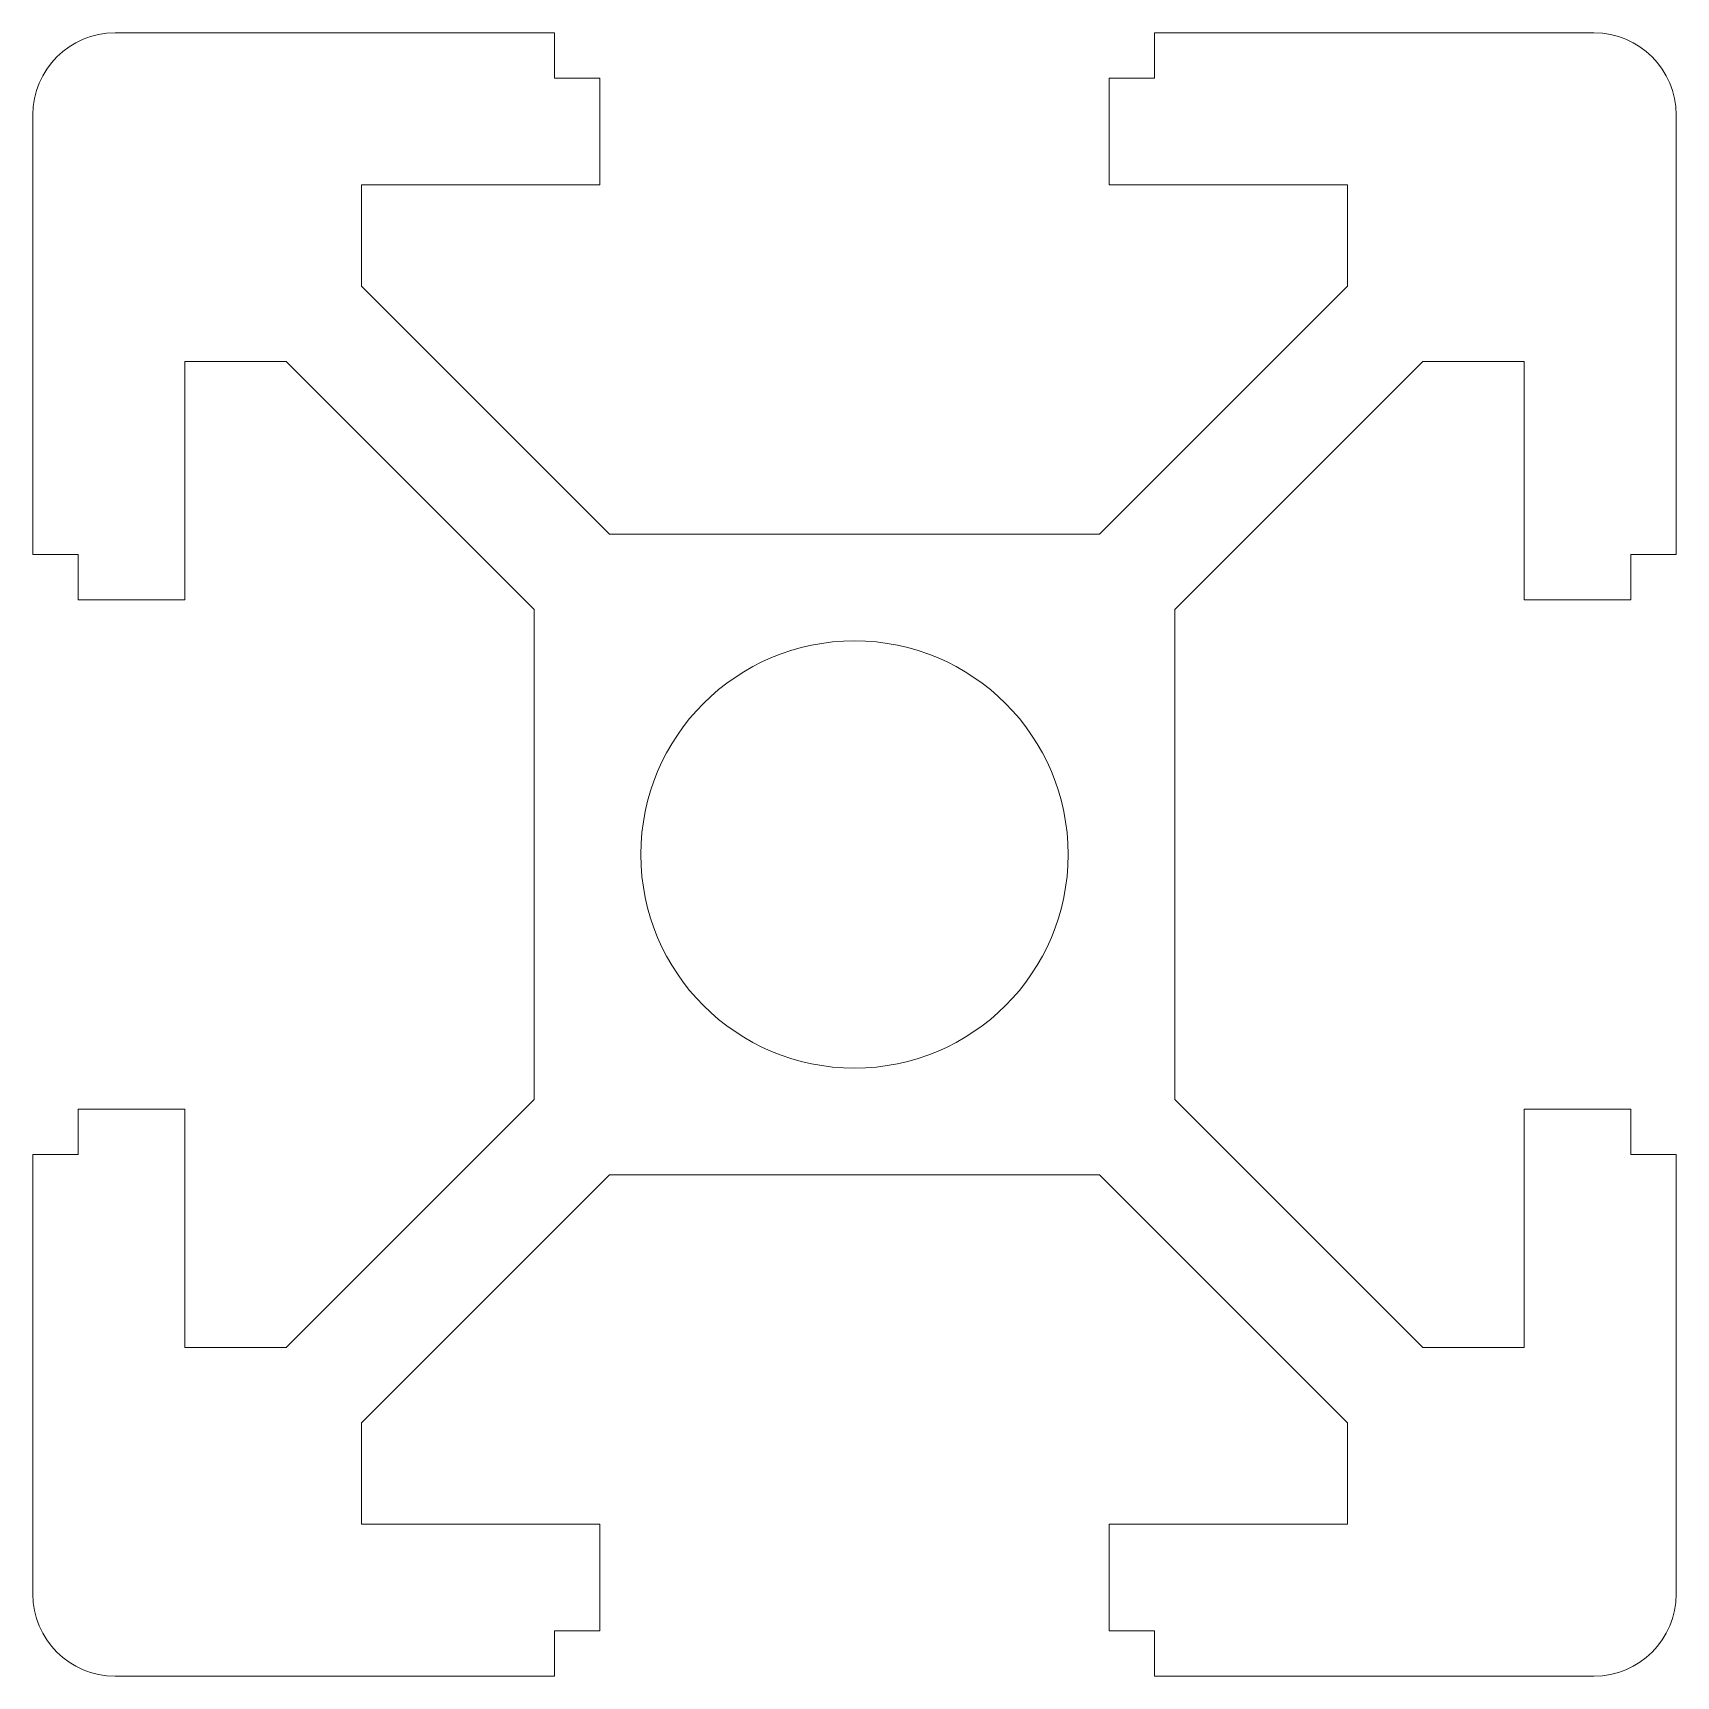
# Model space of a CAD drawing. Header units: millimetres. Extents: x -10 to 10, y -10 to 10.
import ezdxf

# ---------------------------------------------------------------- set-up
doc = ezdxf.new("R2010")
doc.units = ezdxf.units.MM

msp = doc.modelspace()

# ---------------------------------------------------------------- linework, layer by layer
at = {"color": 7, "linetype": 'Continuous', "lineweight": 15}
for p, q in [((-9, 10), (-3.65, 10)), ((-3.65, 10), (-3.65, 9.45)), ((9, 10), (3.65, 10)), ((3.65, 10), (3.65, 9.45)), ((-3.65, 9.45), (-3.1, 9.45)), ((-3.1, 9.45), (-3.1, 8.15)), ((3.65, 9.45), (3.1, 9.45)), ((3.1, 9.45), (3.1, 8.15)), ((-10, 3.65), (-10, 9)), ((10, 3.65), (10, 9)), ((-6, 6.919), (-6, 8.15)), ((-6, 8.15), (-3.1, 8.15)), ((6, 8.15), (3.1, 8.15)), ((6, 6.919), (6, 8.15)), ((-6, 6.919), (-2.981, 3.9)), ((6, 6.919), (2.981, 3.9)), ((-8.15, 6), (-8.15, 3.1)), ((-6.919, 6), (-8.15, 6)), ((-3.9, 2.981), (-6.919, 6)), ((3.9, 2.981), (6.919, 6)), ((6.919, 6), (8.15, 6)), ((8.15, 6), (8.15, 3.1)), ((-2.981, 3.9), (2.981, 3.9)), ((-10, 3.65), (-9.45, 3.65)), ((-9.45, 3.65), (-9.45, 3.1)), ((9.45, 3.65), (9.45, 3.1)), ((10, 3.65), (9.45, 3.65)), ((-8.15, 3.1), (-9.45, 3.1)), ((8.15, 3.1), (9.45, 3.1)), ((-3.9, -2.981), (-3.9, 2.981)), ((3.9, -2.981), (3.9, 2.981)), ((-3.9, -2.981), (-6.919, -6)), ((3.9, -2.981), (6.919, -6)), ((-8.15, -3.1), (-9.45, -3.1)), ((-9.45, -3.65), (-9.45, -3.1)), ((-8.15, -6), (-8.15, -3.1)), ((8.15, -3.1), (9.45, -3.1)), ((8.15, -6), (8.15, -3.1)), ((9.45, -3.65), (9.45, -3.1)), ((-10, -3.65), (-9.45, -3.65)), ((-10, -3.65), (-10, -9)), ((10, -3.65), (9.45, -3.65)), ((10, -3.65), (10, -9)), ((-6, -6.919), (-2.981, -3.9)), ((-2.981, -3.9), (2.981, -3.9)), ((6, -6.919), (2.981, -3.9)), ((-6.919, -6), (-8.15, -6)), ((6.919, -6), (8.15, -6)), ((-6, -6.919), (-6, -8.15)), ((6, -6.919), (6, -8.15)), ((-6, -8.15), (-3.1, -8.15)), ((-3.1, -9.45), (-3.1, -8.15)), ((6, -8.15), (3.1, -8.15)), ((3.1, -9.45), (3.1, -8.15)), ((-3.65, -10), (-3.65, -9.45)), ((-3.65, -9.45), (-3.1, -9.45)), ((3.65, -9.45), (3.1, -9.45)), ((3.65, -10), (3.65, -9.45)), ((-9, -10), (-3.65, -10)), ((9, -10), (3.65, -10))]:
    msp.add_line(p, q, dxfattribs=at)
msp.add_circle((0, 0), 2.6, dxfattribs=at)
for centre, start, end in [((-9, 9), 90, 180), ((9, 9), 0, 90), ((-9, -9), 180, 270), ((9, -9), 270, 360)]:
    msp.add_arc(centre, 1, start, end, dxfattribs=at)

doc.saveas('drawing.dxf')
